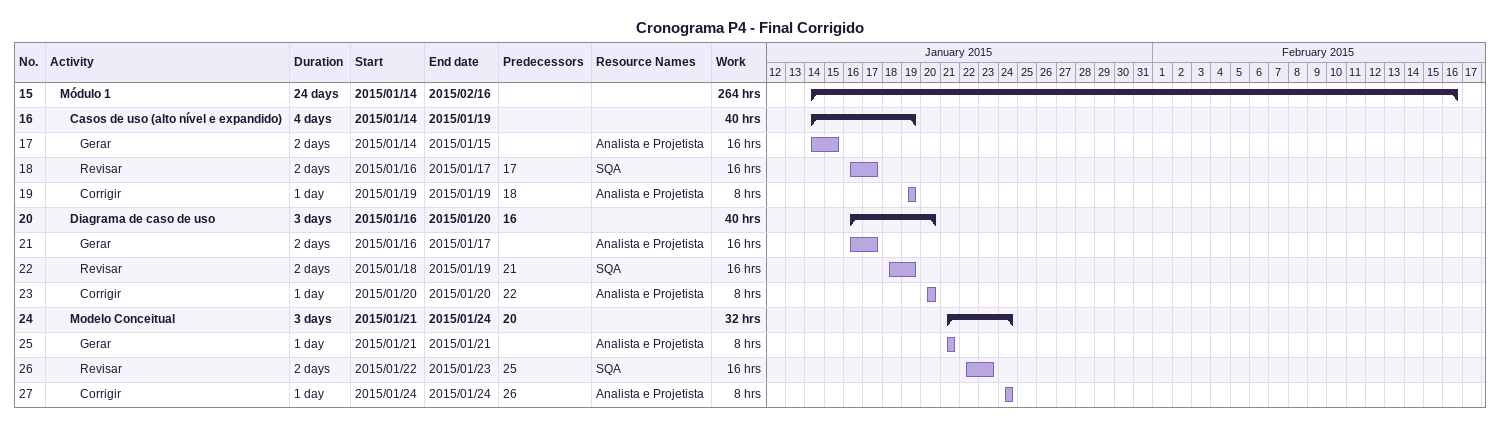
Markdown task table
Cronograma P4 - Final Corrigido

| ID | Level | Task | Duration | Start | Finish | Predecessors | Resources | Work (h) |
|---|---|---|---|---|---|---|---|---|
| 15 | 2 | **Módulo 1** | 24d | 2015-01-14 | 2015-02-16 |  |  | 264 |
| 16 | 3 | **Casos de uso (alto nível e expandido)** | 4d | 2015-01-14 | 2015-01-19 |  |  | 40 |
| 17 | 4 | Gerar | 2d | 2015-01-14 | 2015-01-15 |  | Analista e Projetista | 16 |
| 18 | 4 | Revisar | 2d | 2015-01-16 | 2015-01-17 | 17 | SQA | 16 |
| 19 | 4 | Corrigir | 1d | 2015-01-19 | 2015-01-19 | 18 | Analista e Projetista | 8 |
| 20 | 3 | **Diagrama de caso de uso** | 3d | 2015-01-16 | 2015-01-20 | 16 |  | 40 |
| 21 | 4 | Gerar | 2d | 2015-01-16 | 2015-01-17 |  | Analista e Projetista | 16 |
| 22 | 4 | Revisar | 2d | 2015-01-18 | 2015-01-19 | 21 | SQA | 16 |
| 23 | 4 | Corrigir | 1d | 2015-01-20 | 2015-01-20 | 22 | Analista e Projetista | 8 |
| 24 | 3 | **Modelo Conceitual** | 3d | 2015-01-21 | 2015-01-24 | 20 |  | 32 |
| 25 | 4 | Gerar | 1d | 2015-01-21 | 2015-01-21 |  | Analista e Projetista | 8 |
| 26 | 4 | Revisar | 2d | 2015-01-22 | 2015-01-23 | 25 | SQA | 16 |
| 27 | 4 | Corrigir | 1d | 2015-01-24 | 2015-01-24 | 26 | Analista e Projetista | 8 |
